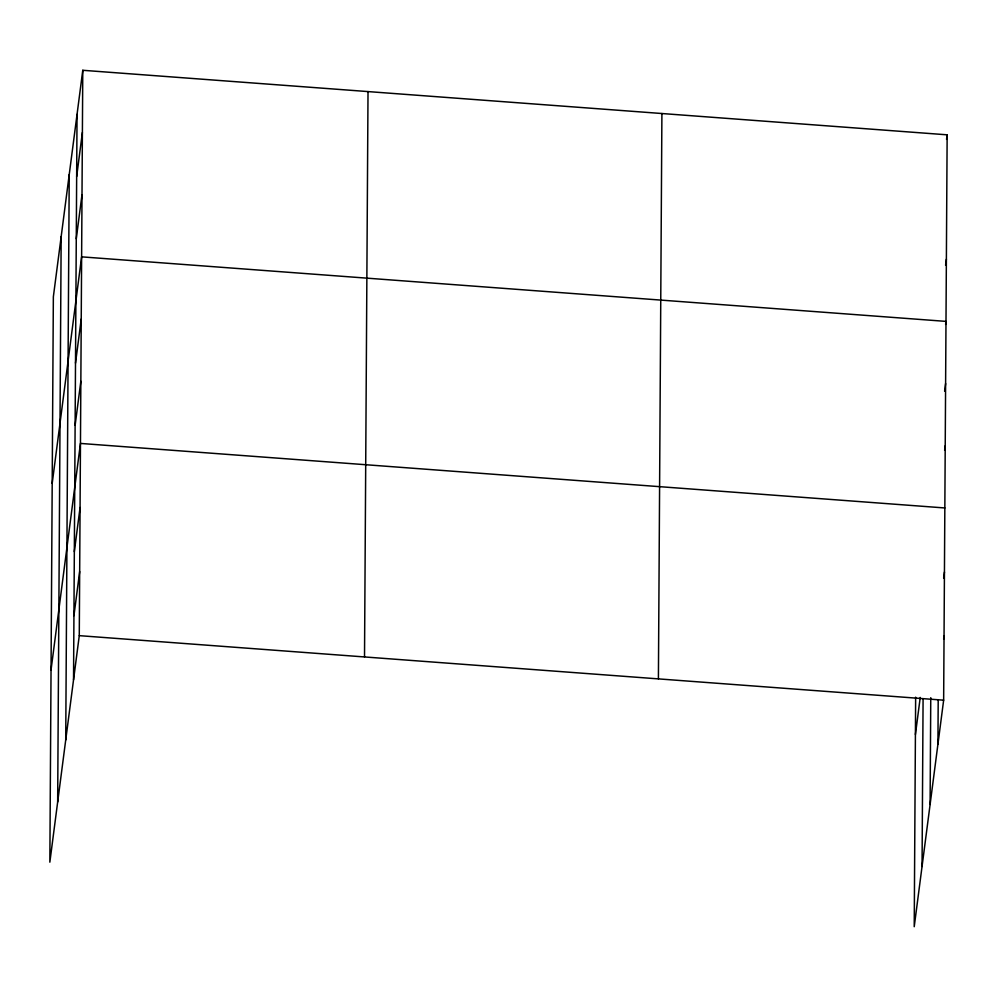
<?xml version="1.0" encoding="UTF-8"?>
<svg xmlns="http://www.w3.org/2000/svg" width="997" height="997" viewBox="0 0 997 997"><rect width="100%" height="100%" fill="white"/><g stroke="black" fill="none" stroke-linecap="round" stroke-linejoin="round"><path stroke-width="1.5" d="M57.664 801.987L61.166 236.613M65.727 739.948L69.229 174.587M73.541 679.755L77.043 114.381M82.776 70.288L53.352 296.819L49.85 862.181L79.274 635.65L82.776 70.288L947.15 134.819L943.648 700.181L914.224 926.712L915.645 697.177M364.516 656.948L368.018 91.574M658.406 678.882L661.908 113.521M922.051 866.518L923.085 698.698M930.101 804.479L930.762 697.688M937.928 744.285L938.202 700.044M76.657 176.581L82.39 132.476M76.271 238.769L82.003 194.664M52.193 483.395L81.617 256.852L945.991 321.383L945.605 324.424M75.498 363.145L81.231 319.04M75.124 425.333L80.844 381.228M51.034 669.959L80.458 443.428L944.844 507.959M74.339 551.603L80.072 507.498M73.94 615.672L79.673 571.568M946.552 139.381L947.15 134.819M945.592 265.277L946.377 259.195M944.62 391.173L945.605 383.571M944.633 450.32L945.231 445.759M915.42 734.49L920.231 697.439M943.648 578.11L944.446 572.029M943.648 639.139L944.047 636.098M79.274 635.65L943.648 700.181"/></g></svg>
